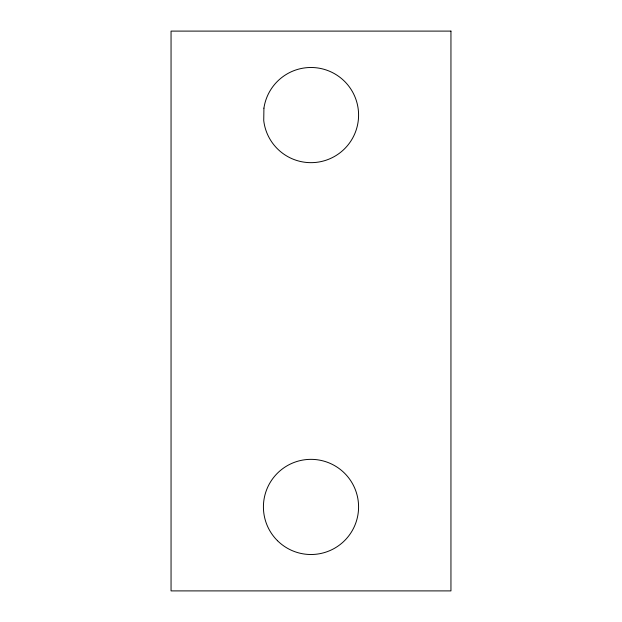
<?xml version="1.0" encoding="UTF-8"?>
<svg xmlns="http://www.w3.org/2000/svg" width="622" height="622" viewBox="0 0 622 622"><rect width="100%" height="100%" fill="white"/><g stroke="black" fill="none" stroke-linecap="round" stroke-linejoin="round"><path stroke-width="0.93" d="M263.922 108.158L263.736 120.582A47.583 47.583 0 0 0 335.973 155.578A47.583 47.583 0 0 0 337.155 75.324A47.583 47.583 0 0 0 263.922 108.158M450.95 31.1L171.05 31.1L171.05 590.9L450.95 590.9L450.95 31.1M277.505 540.728A47.583 47.583 0 0 0 357.012 519.043A47.583 47.583 0 0 0 298.482 461.026A47.583 47.583 0 0 0 277.505 540.728"/></g></svg>
